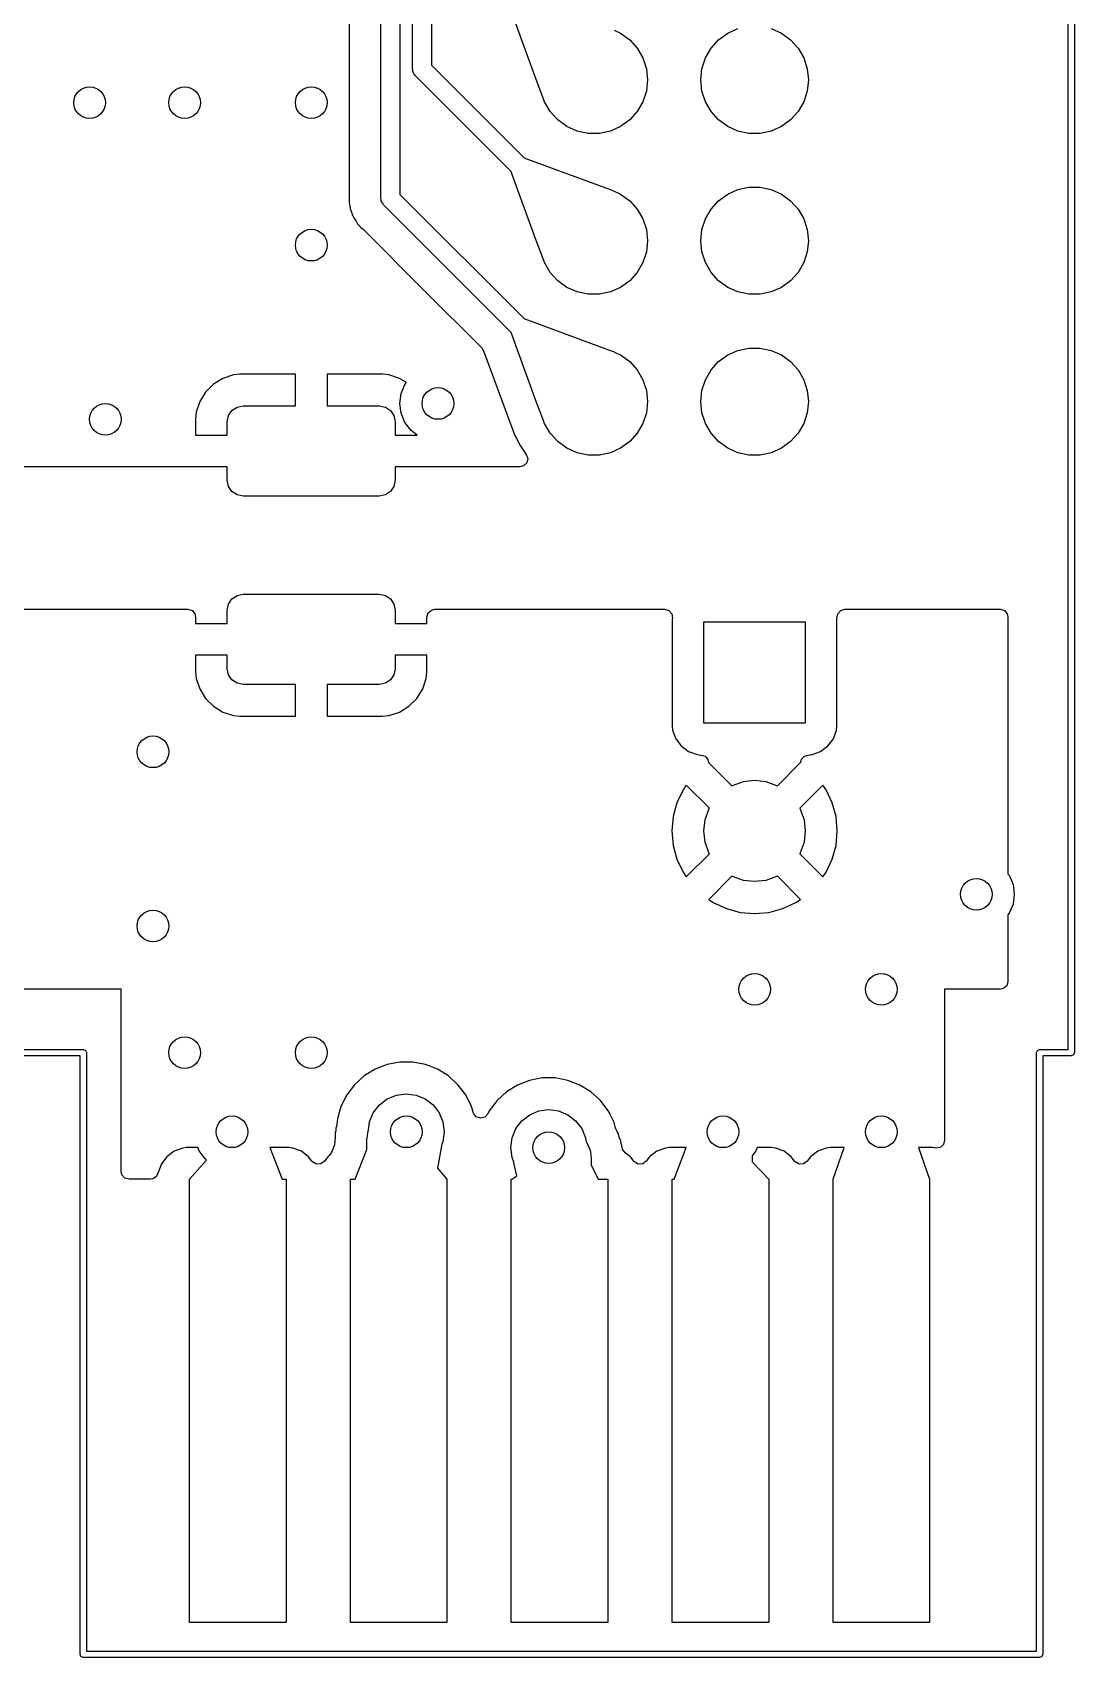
# Model space of a CAD drawing. Extents: x 90 to 175, y -109.5 to -35.9.
# Drawn here: x 158.6 to 175.05, y -109.55 to -83.89 of the extents above; entities that cross this region are included whole.
import ezdxf

# ---------------------------------------------------------------- set-up
doc = ezdxf.new("R2010")
doc.units = 0
doc.layers.add('BLACK', color=7, linetype='CONTINUOUS')

msp = doc.modelspace()

# ---------------------------------------------------------------- linework, layer by layer
at = {"layer": 'BLACK', "linetype": 'CONTINUOUS'}
for p, q in [((174.95, -99.95), (174.95, -36.05)), ((175.05, -36), (175.05, -100)), ((164.4, -59.757715), (164.4, -86.447868)), ((164.6, -84.47), (164.6, -59.612741)), ((164.9, -59.550609), (164.9, -84.407868)), ((164.1, -86.51), (164.1, -59.819847)), ((163.5995, -83.503797), (163.5995, -84.996202)), ((166.553649, -84.636214), (166.154435, -83.551004)), ((167.780473, -83.85734), (167.885, -83.903878)), ((169.575, -83.903878), (169.737336, -83.831602)), ((170.262664, -83.831602), (170.425, -83.903878)), ((167.885, -83.903878), (168.028761, -84.008327)), ((168.028761, -84.008327), (168.147664, -84.140383)), ((168.147664, -84.140383), (168.236514, -84.294274)), ((169.223486, -84.294274), (169.312336, -84.140383)), ((169.312336, -84.140383), (169.431239, -84.008327)), ((169.431239, -84.008327), (169.575, -83.903878)), ((170.425, -83.903878), (170.568761, -84.008327)), ((170.568761, -84.008327), (170.687664, -84.140383)), ((170.687664, -84.140383), (170.776514, -84.294274)), ((164.9, -84.407868), (166.366175, -85.874043)), ((168.236514, -84.294274), (168.291425, -84.463275)), ((169.168575, -84.463275), (169.223486, -84.294274)), ((170.776514, -84.294274), (170.831425, -84.463275)), ((164.605111, -84.489074), (164.6, -84.47)), ((164.605111, -84.508823), (164.605111, -84.489074)), ((164.614984, -84.525925), (164.605111, -84.508823)), ((164.620096, -84.545), (164.614984, -84.525925)), ((164.63406, -84.558964), (164.620096, -84.545)), ((164.643934, -84.576066), (164.63406, -84.558964)), ((166.154606, -86.086738), (164.643934, -84.576066)), ((166.670501, -84.953861), (166.553649, -84.636214)), ((168.291425, -84.463275), (168.31, -84.64)), ((168.31, -84.64), (168.291425, -84.816725)), ((169.15, -84.64), (169.168575, -84.463275)), ((169.168575, -84.816725), (169.15, -84.64)), ((170.831425, -84.463275), (170.85, -84.64)), ((170.85, -84.64), (170.831425, -84.816725)), ((168.291425, -84.816725), (168.236514, -84.985726)), ((169.223486, -84.985726), (169.168575, -84.816725)), ((170.831425, -84.816725), (170.776514, -84.985726)), ((163.5995, -84.996202), (163.6, -85)), ((163.6, -85), (163.5995, -85.003797)), ((163.5995, -85.003797), (163.5995, -86.424494)), ((166.670668, -84.954288), (166.670501, -84.953861)), ((166.674528, -84.958156), (166.670668, -84.954288)), ((166.683486, -84.985726), (166.674528, -84.958156)), ((166.772336, -85.139617), (166.683486, -84.985726)), ((166.891239, -85.271673), (166.772336, -85.139617)), ((168.147664, -85.139617), (168.028761, -85.271673)), ((168.236514, -84.985726), (168.147664, -85.139617)), ((169.312336, -85.139617), (169.223486, -84.985726)), ((169.431239, -85.271673), (169.312336, -85.139617)), ((170.687664, -85.139617), (170.568761, -85.271673)), ((170.776514, -84.985726), (170.687664, -85.139617)), ((167.035, -85.376122), (166.891239, -85.271673)), ((167.197336, -85.448398), (167.035, -85.376122)), ((167.885, -85.376122), (167.722664, -85.448398)), ((168.028761, -85.271673), (167.885, -85.376122)), ((169.575, -85.376122), (169.431239, -85.271673)), ((169.737336, -85.448398), (169.575, -85.376122)), ((170.425, -85.376122), (170.262664, -85.448398)), ((170.568761, -85.271673), (170.425, -85.376122)), ((167.371151, -85.485344), (167.197336, -85.448398)), ((167.548849, -85.485344), (167.371151, -85.485344)), ((167.722664, -85.448398), (167.548849, -85.485344)), ((169.911151, -85.485344), (169.737336, -85.448398)), ((170.088849, -85.485344), (169.911151, -85.485344)), ((170.262664, -85.448398), (170.088849, -85.485344)), ((166.366175, -85.874043), (166.366967, -85.873716)), ((166.366967, -85.873716), (166.371001, -85.874434)), ((166.371001, -85.874434), (167.691286, -86.360124)), ((166.154435, -86.091004), (166.154606, -86.086738)), ((166.553649, -87.176214), (166.154435, -86.091004)), ((163.597974, -86.440528), (163.59724, -86.448294)), ((163.59724, -86.448294), (163.59724, -86.448296)), ((163.59724, -86.448296), (163.598695, -86.494579)), ((163.5995, -86.424494), (163.597732, -86.440505)), ((163.597732, -86.440505), (163.597974, -86.440528)), ((164.4, -86.447868), (166.366175, -88.414043)), ((167.691286, -86.360124), (167.722244, -86.371512)), ((167.722244, -86.371512), (167.722664, -86.371602)), ((167.722664, -86.371602), (167.723505, -86.371976)), ((167.723505, -86.371976), (167.773861, -86.390501)), ((167.773861, -86.390501), (167.780443, -86.396574)), ((167.780443, -86.396574), (167.780473, -86.39734)), ((167.780473, -86.39734), (167.885, -86.443878)), ((167.885, -86.443878), (168.028761, -86.548327)), ((169.431239, -86.548327), (169.575, -86.443878)), ((169.575, -86.443878), (169.737336, -86.371602)), ((169.737336, -86.371602), (169.911151, -86.334656)), ((169.911151, -86.334656), (170.088849, -86.334656)), ((170.088849, -86.334656), (170.262664, -86.371602)), ((170.262664, -86.371602), (170.425, -86.443878)), ((170.425, -86.443878), (170.568761, -86.548327)), ((163.598695, -86.494579), (163.5995, -86.520203)), ((163.5995, -86.520203), (163.5995, -86.55092)), ((163.5995, -86.55092), (163.599501, -86.55094)), ((163.599501, -86.55094), (163.600418, -86.558206)), ((163.600418, -86.558206), (163.600876, -86.564024)), ((163.600876, -86.564024), (163.602402, -86.612567)), ((163.602402, -86.612567), (163.602403, -86.61257)), ((163.602403, -86.61257), (163.608323, -86.632948)), ((163.608323, -86.632948), (163.612268, -86.651996)), ((163.612268, -86.651996), (163.614928, -86.673054)), ((163.614928, -86.673054), (163.614931, -86.673064)), ((163.614931, -86.673064), (163.632813, -86.71823)), ((163.632813, -86.71823), (163.634705, -86.723758)), ((164.105111, -86.529074), (164.1, -86.51)), ((164.105111, -86.548823), (164.105111, -86.529074)), ((164.114984, -86.565925), (164.105111, -86.548823)), ((164.120096, -86.585), (164.114984, -86.565925)), ((164.13406, -86.598964), (164.120096, -86.585)), ((164.143934, -86.616066), (164.13406, -86.598964)), ((166.154606, -88.626738), (164.143934, -86.616066)), ((168.028761, -86.548327), (168.147664, -86.680383)), ((168.147664, -86.680383), (168.236514, -86.834274)), ((169.223486, -86.834274), (169.312336, -86.680383)), ((169.312336, -86.680383), (169.431239, -86.548327)), ((170.568761, -86.548327), (170.687664, -86.680383)), ((170.687664, -86.680383), (170.776514, -86.834274)), ((163.634705, -86.723758), (163.648254, -86.770395)), ((163.648254, -86.770395), (163.648255, -86.770397)), ((163.648255, -86.770397), (163.65906, -86.788666)), ((163.65906, -86.788666), (163.667617, -86.806134)), ((163.667617, -86.806134), (163.670346, -86.813024)), ((163.670346, -86.813024), (163.675432, -86.825872)), ((163.675432, -86.825872), (163.703983, -86.86517)), ((163.703983, -86.86517), (163.707191, -86.870053)), ((163.707191, -86.870053), (163.727397, -86.90422)), ((163.727397, -86.90422), (163.731919, -86.911865)), ((163.731919, -86.911865), (163.731923, -86.911869)), ((163.731923, -86.911869), (163.746925, -86.926871)), ((163.746925, -86.926871), (163.759563, -86.941669)), ((163.759563, -86.941669), (163.772033, -86.958833)), ((163.772033, -86.958833), (163.772036, -86.958836)), ((163.772036, -86.958836), (163.772037, -86.958837)), ((163.772037, -86.958837), (163.809476, -86.989809)), ((168.236514, -86.834274), (168.291425, -87.003275)), ((169.168575, -87.003275), (169.223486, -86.834274)), ((170.776514, -86.834274), (170.831425, -87.003275)), ((163.809476, -86.989809), (163.813776, -86.993722)), ((163.813776, -86.993722), (164.768692, -87.948638)), ((166.670501, -87.493861), (166.553649, -87.176214)), ((168.291425, -87.003275), (168.31, -87.18)), ((168.31, -87.18), (168.291425, -87.356725)), ((169.15, -87.18), (169.168575, -87.003275)), ((169.168575, -87.356725), (169.15, -87.18)), ((170.831425, -87.003275), (170.85, -87.18)), ((170.85, -87.18), (170.831425, -87.356725)), ((168.291425, -87.356725), (168.236514, -87.525726)), ((169.223486, -87.525726), (169.168575, -87.356725)), ((170.831425, -87.356725), (170.776514, -87.525726)), ((166.670668, -87.494288), (166.670501, -87.493861)), ((166.674528, -87.498156), (166.670668, -87.494288)), ((166.683486, -87.525726), (166.674528, -87.498156)), ((166.772336, -87.679617), (166.683486, -87.525726)), ((166.891239, -87.811673), (166.772336, -87.679617)), ((168.147664, -87.679617), (168.028761, -87.811673)), ((168.236514, -87.525726), (168.147664, -87.679617)), ((169.312336, -87.679617), (169.223486, -87.525726)), ((169.431239, -87.811673), (169.312336, -87.679617)), ((170.687664, -87.679617), (170.568761, -87.811673)), ((170.776514, -87.525726), (170.687664, -87.679617)), ((164.768692, -87.948638), (165.692415, -88.872361)), ((167.035, -87.916122), (166.891239, -87.811673)), ((167.197336, -87.988398), (167.035, -87.916122)), ((167.371151, -88.025344), (167.197336, -87.988398)), ((167.722664, -87.988398), (167.548849, -88.025344)), ((167.885, -87.916122), (167.722664, -87.988398)), ((168.028761, -87.811673), (167.885, -87.916122)), ((169.575, -87.916122), (169.431239, -87.811673)), ((169.737336, -87.988398), (169.575, -87.916122)), ((169.911151, -88.025344), (169.737336, -87.988398)), ((170.262664, -87.988398), (170.088849, -88.025344)), ((170.425, -87.916122), (170.262664, -87.988398)), ((170.568761, -87.811673), (170.425, -87.916122)), ((167.548849, -88.025344), (167.371151, -88.025344)), ((170.088849, -88.025344), (169.911151, -88.025344)), ((166.366175, -88.414043), (166.366967, -88.413716)), ((166.366967, -88.413716), (166.371001, -88.414434)), ((166.371001, -88.414434), (167.691286, -88.900124)), ((166.154435, -88.631004), (166.154606, -88.626738)), ((166.553649, -89.716214), (166.154435, -88.631004)), ((165.692415, -88.872361), (165.721109, -88.917231)), ((165.721109, -88.917231), (166.182728, -90.17208)), ((167.691286, -88.900124), (167.722244, -88.911512)), ((167.722244, -88.911512), (167.722664, -88.911602)), ((167.722664, -88.911602), (167.723505, -88.911976)), ((167.723505, -88.911976), (167.773861, -88.930501)), ((167.773861, -88.930501), (167.780443, -88.936574)), ((167.780443, -88.936574), (167.780473, -88.93734)), ((167.780473, -88.93734), (167.885, -88.983878)), ((167.885, -88.983878), (168.028761, -89.088327)), ((169.431239, -89.088327), (169.575, -88.983878)), ((169.575, -88.983878), (169.737336, -88.911602)), ((169.737336, -88.911602), (169.911151, -88.874656)), ((169.911151, -88.874656), (170.088849, -88.874656)), ((170.088849, -88.874656), (170.262664, -88.911602)), ((170.262664, -88.911602), (170.425, -88.983878)), ((170.425, -88.983878), (170.568761, -89.088327)), ((161.875014, -89.2875), (161.77231, -89.297993)), ((162.75, -89.2875), (161.875014, -89.2875)), ((162.75, -89.7875), (162.75, -89.2875)), ((164.124985, -89.2875), (163.25, -89.2875)), ((163.25, -89.2875), (163.25, -89.7875)), ((164.227689, -89.297993), (164.124985, -89.2875)), ((168.028761, -89.088327), (168.147664, -89.220383)), ((168.147664, -89.220383), (168.236514, -89.374274)), ((169.223486, -89.374274), (169.312336, -89.220383)), ((169.312336, -89.220383), (169.431239, -89.088327)), ((170.568761, -89.088327), (170.687664, -89.220383)), ((170.687664, -89.220383), (170.776514, -89.374274)), ((161.456655, -89.445184), (161.332684, -89.569155)), ((161.605876, -89.353143), (161.456655, -89.445184)), ((161.605881, -89.353141), (161.605876, -89.353143)), ((161.772303, -89.297994), (161.605881, -89.353141)), ((161.77231, -89.297993), (161.772303, -89.297994)), ((164.227696, -89.297994), (164.227689, -89.297993)), ((164.394118, -89.353141), (164.227696, -89.297994)), ((164.394123, -89.353143), (164.394118, -89.353141)), ((164.503118, -89.420372), (164.394123, -89.353143)), ((164.420445, -89.594709), (164.480385, -89.45)), ((164.480385, -89.45), (164.503118, -89.420372)), ((168.236514, -89.374274), (168.291425, -89.543275)), ((168.291425, -89.543275), (168.31, -89.72)), ((169.15, -89.72), (169.168575, -89.543275)), ((169.168575, -89.543275), (169.223486, -89.374274)), ((170.776514, -89.374274), (170.831425, -89.543275)), ((170.831425, -89.543275), (170.85, -89.72)), ((161.240641, -89.718381), (161.185494, -89.884803)), ((161.240643, -89.718376), (161.240641, -89.718381)), ((161.332684, -89.569155), (161.240643, -89.718376)), ((161.82933, -89.80653), (161.925002, -89.787501)), ((161.925002, -89.787501), (162.75, -89.7875)), ((163.25, -89.7875), (164.074999, -89.7875)), ((164.074999, -89.7875), (164.17067, -89.80653)), ((164.4, -89.75), (164.420445, -89.594709)), ((164.420445, -89.905291), (164.4, -89.75)), ((166.670501, -90.033861), (166.553649, -89.716214)), ((168.31, -89.72), (168.291425, -89.896725)), ((169.168575, -89.896725), (169.15, -89.72)), ((170.85, -89.72), (170.831425, -89.896725)), ((161.185493, -89.88481), (161.175, -89.987514)), ((161.175, -89.987514), (161.175, -90.25)), ((161.185494, -89.884803), (161.185493, -89.88481)), ((161.675, -90.037501), (161.69403, -89.94183)), ((161.675, -90.25), (161.675, -90.037501)), ((161.69403, -89.94183), (161.748224, -89.860724)), ((161.748224, -89.860724), (161.82933, -89.80653)), ((164.17067, -89.80653), (164.251776, -89.860724)), ((164.251776, -89.860724), (164.30597, -89.94183)), ((164.30597, -89.94183), (164.324999, -90.037502)), ((164.324999, -90.037502), (164.324999, -90.25)), ((164.480385, -90.05), (164.420445, -89.905291)), ((164.575736, -90.174264), (164.480385, -90.05)), ((166.670668, -90.034288), (166.670501, -90.033861)), ((166.674528, -90.038156), (166.670668, -90.034288)), ((166.683486, -90.065726), (166.674528, -90.038156)), ((168.291425, -89.896725), (168.236514, -90.065726)), ((169.223486, -90.065726), (169.168575, -89.896725)), ((170.831425, -89.896725), (170.776514, -90.065726)), ((161.175, -90.25), (161.675, -90.25)), ((164.324999, -90.25), (164.674437, -90.25)), ((164.674437, -90.25), (164.575736, -90.174264)), ((166.182728, -90.17208), (166.184427, -90.177434)), ((166.184427, -90.177434), (166.186097, -90.183663)), ((166.186097, -90.183663), (166.189224, -90.190369)), ((166.189224, -90.190369), (166.19122, -90.195164)), ((166.19122, -90.195164), (166.197856, -90.213201)), ((166.197856, -90.213201), (166.199892, -90.218409)), ((166.199892, -90.218409), (166.199896, -90.218418)), ((166.199896, -90.218418), (166.226734, -90.276058)), ((166.226734, -90.276058), (166.230006, -90.281533)), ((166.230006, -90.281533), (166.229843, -90.28163)), ((166.229843, -90.28163), (166.238641, -90.296345)), ((166.238641, -90.296345), (166.285966, -90.397832)), ((166.772336, -90.219617), (166.683486, -90.065726)), ((166.891239, -90.351673), (166.772336, -90.219617)), ((168.147664, -90.219617), (168.028761, -90.351673)), ((168.236514, -90.065726), (168.147664, -90.219617)), ((169.312336, -90.219617), (169.223486, -90.065726)), ((169.431239, -90.351673), (169.312336, -90.219617)), ((170.687664, -90.219617), (170.568761, -90.351673)), ((170.776514, -90.065726), (170.687664, -90.219617)), ((166.285966, -90.397832), (166.39593, -90.554877)), ((166.39593, -90.554877), (166.418257, -90.621083)), ((167.035, -90.456122), (166.891239, -90.351673)), ((167.197336, -90.528398), (167.035, -90.456122)), ((167.371151, -90.565344), (167.197336, -90.528398)), ((167.548849, -90.565344), (167.371151, -90.565344)), ((167.722664, -90.528398), (167.548849, -90.565344)), ((167.885, -90.456122), (167.722664, -90.528398)), ((168.028761, -90.351673), (167.885, -90.456122)), ((169.575, -90.456122), (169.431239, -90.351673)), ((169.737336, -90.528398), (169.575, -90.456122)), ((169.911151, -90.565344), (169.737336, -90.528398)), ((170.088849, -90.565344), (169.911151, -90.565344)), ((170.262664, -90.528398), (170.088849, -90.565344)), ((170.425, -90.456122), (170.262664, -90.528398)), ((170.568761, -90.351673), (170.425, -90.456122)), ((161.675001, -90.75), (157.957106, -90.75)), ((161.675001, -90.962498), (161.675001, -90.75)), ((166.294355, -90.75), (164.325, -90.75)), ((164.325, -90.75), (164.325, -90.962499)), ((166.350299, -90.736663), (166.294355, -90.75)), ((166.401247, -90.68885), (166.350299, -90.736663)), ((166.418257, -90.621083), (166.401247, -90.68885)), ((161.69403, -91.05817), (161.675001, -90.962498)), ((161.748224, -91.139276), (161.69403, -91.05817)), ((164.30597, -91.05817), (164.251776, -91.139276)), ((164.325, -90.962499), (164.30597, -91.05817)), ((161.82933, -91.19347), (161.748224, -91.139276)), ((161.925001, -91.2125), (161.82933, -91.19347)), ((164.074998, -91.212499), (161.925001, -91.2125)), ((164.17067, -91.19347), (164.074998, -91.212499)), ((164.251776, -91.139276), (164.17067, -91.19347)), ((161.69403, -92.91683), (161.748224, -92.835724)), ((161.748224, -92.835724), (161.82933, -92.78153)), ((161.82933, -92.78153), (161.925002, -92.762501)), ((161.925002, -92.762501), (164.074999, -92.7625)), ((164.074999, -92.7625), (164.17067, -92.78153)), ((164.17067, -92.78153), (164.251776, -92.835724)), ((164.251776, -92.835724), (164.30597, -92.91683)), ((157.251581, -93), (161.051, -93)), ((161.051, -93), (161.118039, -93.019685)), ((161.118039, -93.019685), (161.163794, -93.072489)), ((161.163794, -93.072489), (161.175, -93.124)), ((161.175, -93.124), (161.175, -93.225)), ((161.675, -93.012501), (161.69403, -92.91683)), ((161.675, -93.225), (161.675, -93.012501)), ((164.30597, -92.91683), (164.324999, -93.012502)), ((164.324999, -93.012502), (164.324999, -93.225)), ((164.825, -93.124), (164.844685, -93.056961)), ((164.825, -93.225), (164.825, -93.124)), ((164.844685, -93.056961), (164.897489, -93.011206)), ((164.897489, -93.011206), (164.949, -93)), ((164.949, -93), (168.57781, -93)), ((168.57781, -93), (168.644849, -93.019685)), ((168.644849, -93.019685), (168.690604, -93.072489)), ((168.690604, -93.072489), (168.701099, -93.137256)), ((168.701099, -93.137256), (168.6995, -93.152119)), ((171.2989, -93.137253), (171.311306, -93.068495)), ((171.300499, -93.152128), (171.2989, -93.137253)), ((171.311306, -93.068495), (171.358917, -93.017358)), ((171.358917, -93.017358), (171.42219, -93)), ((171.42219, -93), (173.876, -93)), ((173.876, -93), (173.943039, -93.019685)), ((173.943039, -93.019685), (173.988794, -93.072489)), ((173.988794, -93.072489), (174, -93.124)), ((174, -93.124), (174, -97.174437)), ((161.175, -93.225), (161.675, -93.225)), ((164.324999, -93.225), (164.825, -93.225)), ((168.6995, -93.152119), (168.6995, -94.84787)), ((169.2, -94.8), (169.2, -93.2)), ((169.2, -93.2), (170.8, -93.2)), ((170.8, -93.2), (170.8, -94.8)), ((171.3005, -94.847873), (171.300499, -93.152128)), ((161.675001, -93.725), (161.175, -93.725)), ((161.175, -93.725), (161.175, -93.987485)), ((161.675001, -93.937498), (161.675001, -93.725)), ((164.825, -93.725), (164.325, -93.725)), ((164.325, -93.725), (164.325, -93.937499)), ((164.825, -93.987472), (164.825, -93.725)), ((161.175, -93.987485), (161.185493, -94.090189)), ((161.185493, -94.090189), (161.185494, -94.090196)), ((161.185494, -94.090196), (161.240641, -94.256618)), ((161.69403, -94.03317), (161.675001, -93.937498)), ((161.748224, -94.114276), (161.69403, -94.03317)), ((161.82933, -94.16847), (161.748224, -94.114276)), ((164.251776, -94.114276), (164.17067, -94.16847)), ((164.30597, -94.03317), (164.251776, -94.114276)), ((164.325, -93.937499), (164.30597, -94.03317)), ((164.759358, -94.256618), (164.814505, -94.090196)), ((164.814505, -94.090196), (164.814506, -94.090189)), ((164.814506, -94.090189), (164.824999, -93.987485)), ((164.824999, -93.987485), (164.825, -93.987472)), ((161.240641, -94.256618), (161.240643, -94.256623)), ((161.240643, -94.256623), (161.332684, -94.405844)), ((161.332684, -94.405844), (161.456655, -94.529815)), ((161.925001, -94.1875), (161.82933, -94.16847)), ((162.75, -94.187499), (161.925001, -94.1875)), ((162.75, -94.6875), (162.75, -94.187499)), ((164.074998, -94.187499), (163.25, -94.187499)), ((163.25, -94.187499), (163.25, -94.6875)), ((164.17067, -94.16847), (164.074998, -94.187499)), ((164.543344, -94.529815), (164.667315, -94.405844)), ((164.667315, -94.405844), (164.759356, -94.256623)), ((164.759356, -94.256623), (164.759358, -94.256618)), ((161.456655, -94.529815), (161.605876, -94.621856)), ((161.605876, -94.621856), (161.605881, -94.621858)), ((161.605881, -94.621858), (161.772303, -94.677005)), ((161.772303, -94.677005), (161.77231, -94.677006)), ((161.77231, -94.677006), (161.875014, -94.687499)), ((164.124985, -94.687499), (164.227689, -94.677006)), ((164.227689, -94.677006), (164.227696, -94.677005)), ((164.227696, -94.677005), (164.394118, -94.621858)), ((164.394118, -94.621858), (164.394123, -94.621856)), ((164.394123, -94.621856), (164.543344, -94.529815)), ((161.875014, -94.687499), (161.875027, -94.6875)), ((161.875027, -94.6875), (162.75, -94.6875)), ((163.25, -94.6875), (164.124973, -94.6875)), ((164.124973, -94.6875), (164.124985, -94.687499)), ((168.6995, -94.84787), (168.699501, -94.847876)), ((168.699501, -94.847876), (168.705908, -94.907483)), ((168.705908, -94.907483), (168.756202, -95.042328)), ((170.8, -94.8), (169.2, -94.8)), ((171.243796, -95.042331), (171.294091, -94.907483)), ((171.294091, -94.907483), (171.3005, -94.847873)), ((168.756202, -95.042328), (168.756206, -95.042335)), ((168.756206, -95.042335), (168.842452, -95.157544)), ((168.842452, -95.157544), (168.842455, -95.157547)), ((168.842455, -95.157547), (168.957664, -95.243793)), ((171.042331, -95.243796), (171.157546, -95.157546)), ((171.157546, -95.157546), (171.243796, -95.042331)), ((168.957664, -95.243793), (168.957671, -95.243797)), ((168.957671, -95.243797), (169.002618, -95.260561)), ((169.002618, -95.260561), (169.092517, -95.294091)), ((169.092517, -95.294091), (169.152127, -95.3005)), ((169.152127, -95.3005), (169.152153, -95.300499)), ((169.152153, -95.300499), (169.155453, -95.300678)), ((169.155453, -95.300678), (169.155372, -95.302183)), ((169.155372, -95.302183), (169.216672, -95.320112)), ((169.216672, -95.320112), (169.262483, -95.372867)), ((169.262483, -95.372867), (169.270016, -95.416463)), ((169.270016, -95.416463), (169.64054, -95.786986)), ((170.359459, -95.786986), (170.730646, -95.415799)), ((170.730646, -95.415799), (170.740492, -95.366807)), ((170.740492, -95.366807), (170.789107, -95.316624)), ((170.789107, -95.316624), (170.844633, -95.301981)), ((170.844564, -95.300676), (170.847857, -95.300499)), ((170.844573, -95.300853), (170.844564, -95.300676)), ((170.844571, -95.300854), (170.844573, -95.300853)), ((170.844576, -95.3009), (170.844571, -95.300854)), ((170.844633, -95.301981), (170.844576, -95.3009)), ((170.847857, -95.300499), (170.847872, -95.300499)), ((170.847872, -95.300499), (170.907483, -95.294091)), ((170.907483, -95.294091), (171.042331, -95.243796)), ((169.821983, -95.720058), (170, -95.7)), ((170, -95.7), (170.178017, -95.720058)), ((168.869868, -95.847513), (168.773734, -96.053673)), ((168.920972, -95.774527), (168.869868, -95.847513)), ((168.920973, -95.774526), (168.920972, -95.774527)), ((169.286986, -96.140539), (168.920973, -95.774526)), ((169.64054, -95.786986), (169.652893, -95.779225)), ((169.652893, -95.779225), (169.821983, -95.720058)), ((170.178017, -95.720058), (170.347107, -95.779225)), ((170.347107, -95.779225), (170.359459, -95.786986)), ((171.079025, -95.774526), (170.713012, -96.140538)), ((171.079026, -95.774526), (171.079025, -95.774526)), ((171.130131, -95.847512), (171.079026, -95.774526)), ((171.130133, -95.847516), (171.130131, -95.847512)), ((171.226265, -96.053673), (171.130133, -95.847516)), ((168.77373, -96.053682), (168.71486, -96.273389)), ((168.773734, -96.053673), (168.77373, -96.053682)), ((169.220058, -96.321983), (169.279225, -96.152893)), ((169.279225, -96.152893), (169.286986, -96.140539)), ((170.713012, -96.140538), (170.720775, -96.152893)), ((170.720775, -96.152893), (170.779942, -96.321983)), ((171.226269, -96.053682), (171.226265, -96.053673)), ((171.285139, -96.273389), (171.226269, -96.053682)), ((168.714858, -96.2734), (168.695034, -96.499997)), ((168.71486, -96.273389), (168.714858, -96.2734)), ((169.2, -96.5), (169.220058, -96.321983)), ((170.779942, -96.321983), (170.8, -96.5)), ((171.285141, -96.2734), (171.285139, -96.273389)), ((171.304966, -96.499997), (171.285141, -96.2734)), ((168.695034, -96.499997), (168.695034, -96.500002)), ((168.695034, -96.500002), (168.714858, -96.726599)), ((168.714858, -96.726599), (168.71486, -96.72661)), ((168.71486, -96.72661), (168.77373, -96.946317)), ((169.220058, -96.678017), (169.2, -96.5)), ((169.279225, -96.847107), (169.220058, -96.678017)), ((170.779942, -96.678017), (170.720775, -96.847107)), ((170.8, -96.5), (170.779942, -96.678017)), ((171.226269, -96.946317), (171.285139, -96.72661)), ((171.285139, -96.72661), (171.285141, -96.726599)), ((171.285141, -96.726599), (171.304966, -96.500002)), ((171.304966, -96.500002), (171.304966, -96.499997)), ((168.77373, -96.946317), (168.773734, -96.946326)), ((168.773734, -96.946326), (168.869865, -97.152481)), ((168.920974, -97.225472), (169.286986, -96.859459)), ((169.286986, -96.859459), (169.279225, -96.847107)), ((170.720775, -96.847107), (170.713013, -96.85946)), ((170.713013, -96.85946), (171.079025, -97.225472)), ((171.130136, -97.152478), (171.226264, -96.946331)), ((171.226264, -96.946331), (171.226269, -96.946317)), ((168.869865, -97.152481), (168.869866, -97.152483)), ((168.869866, -97.152483), (168.920973, -97.225471)), ((168.920973, -97.225471), (168.920974, -97.225472)), ((169.640539, -97.213012), (169.274526, -97.579025)), ((169.652893, -97.220775), (169.640539, -97.213012)), ((169.821983, -97.279942), (169.652893, -97.220775)), ((170.347107, -97.220775), (170.178017, -97.279942)), ((170.35946, -97.213012), (170.347107, -97.220775)), ((170.725472, -97.579025), (170.35946, -97.213012)), ((171.079025, -97.225472), (171.130136, -97.152478)), ((174, -97.174437), (174.019615, -97.2)), ((174.019615, -97.2), (174.079555, -97.344709)), ((170, -97.3), (169.821983, -97.279942)), ((170.178017, -97.279942), (170, -97.3)), ((174.079555, -97.344709), (174.1, -97.5)), ((169.274526, -97.579025), (169.274526, -97.579026)), ((169.274526, -97.579026), (169.347512, -97.630131)), ((169.347512, -97.630131), (169.347516, -97.630133)), ((169.347516, -97.630133), (169.553673, -97.726265)), ((169.553673, -97.726265), (169.553682, -97.726269)), ((169.553682, -97.726269), (169.773389, -97.785139)), ((170.22661, -97.785139), (170.446317, -97.726269)), ((170.446317, -97.726269), (170.446331, -97.726264)), ((170.446331, -97.726264), (170.652478, -97.630136)), ((170.652478, -97.630136), (170.725472, -97.579025)), ((174.079555, -97.655291), (174.019615, -97.8)), ((174.1, -97.5), (174.079555, -97.655291)), ((169.773389, -97.785139), (169.7734, -97.785141)), ((169.7734, -97.785141), (169.999998, -97.804966)), ((169.999998, -97.804966), (170.000002, -97.804966)), ((170.000002, -97.804966), (170.226599, -97.785141)), ((170.226599, -97.785141), (170.22661, -97.785139)), ((174.019615, -97.8), (174, -97.825562)), ((174, -97.825562), (174, -98.876)), ((160, -99), (155.825563, -99)), ((160, -101.876), (160, -99)), ((173.876, -99), (173, -99)), ((173, -99), (173, -101.382399)), ((173.927511, -98.988794), (173.876, -99)), ((173.980315, -98.943039), (173.927511, -98.988794)), ((174, -98.876), (173.980315, -98.943039)), ((139.6, -99.95), (159.4, -99.95)), ((159.35, -100.05), (139.65, -100.05)), ((159.35, -109.5), (159.35, -100.05)), ((159.4, -99.95), (159.435355, -99.964645)), ((159.435355, -99.964645), (159.45, -100)), ((159.45, -100), (159.45, -109.45)), ((174.45, -100), (174.464645, -99.964645)), ((174.45, -109.45), (174.45, -100)), ((174.464645, -99.964645), (174.5, -99.95)), ((174.5, -99.95), (174.95, -99.95)), ((175, -100.05), (174.55, -100.05)), ((174.55, -100.05), (174.55, -109.5)), ((175.035355, -100.035355), (175, -100.05)), ((175.05, -100), (175.035355, -100.035355)), ((164.007357, -100.260655), (163.83396, -100.368017)), ((164.007364, -100.260651), (164.007357, -100.260655)), ((164.197541, -100.186977), (164.007364, -100.260651)), ((164.197544, -100.186976), (164.197541, -100.186976)), ((164.197541, -100.186976), (164.197541, -100.186977)), ((164.398024, -100.1495), (164.197544, -100.186976)), ((164.601976, -100.1495), (164.398024, -100.1495)), ((164.802456, -100.186976), (164.601976, -100.1495)), ((164.862025, -100.210053), (164.802456, -100.186976)), ((164.992635, -100.260651), (164.862025, -100.210053)), ((164.992642, -100.260655), (164.992635, -100.260651)), ((165.166039, -100.368017), (164.992642, -100.260655)), ((163.683237, -100.505418), (163.560327, -100.668178)), ((163.833958, -100.368019), (163.683237, -100.505418)), ((163.83396, -100.368017), (163.833958, -100.368019)), ((165.166041, -100.368019), (165.166039, -100.368017)), ((165.316762, -100.505418), (165.166041, -100.368019)), ((165.320717, -100.510655), (165.316762, -100.505418)), ((165.439673, -100.668179), (165.320717, -100.510655)), ((166.257357, -100.510655), (166.08396, -100.618017)), ((166.257364, -100.510651), (166.257357, -100.510655)), ((166.447541, -100.436977), (166.257364, -100.510651)), ((166.447544, -100.436976), (166.447541, -100.436976)), ((166.447541, -100.436976), (166.447541, -100.436977)), ((166.648024, -100.3995), (166.447544, -100.436976)), ((166.851976, -100.3995), (166.648024, -100.3995)), ((167.052456, -100.436976), (166.851976, -100.3995)), ((167.147546, -100.473814), (167.052456, -100.436976)), ((167.242635, -100.510651), (167.147546, -100.473814)), ((167.242642, -100.510655), (167.242635, -100.510651)), ((167.416039, -100.618017), (167.242642, -100.510655)), ((163.560327, -100.668178), (163.469422, -100.850739)), ((163.980385, -100.95), (164.075736, -100.825736)), ((164.075736, -100.825736), (164.2, -100.730385)), ((164.2, -100.730385), (164.344709, -100.670445)), ((164.344709, -100.670445), (164.5, -100.65)), ((164.5, -100.65), (164.655291, -100.670445)), ((164.655291, -100.670445), (164.8, -100.730385)), ((164.8, -100.730385), (164.924264, -100.825736)), ((164.924264, -100.825736), (165.019615, -100.95)), ((165.530582, -100.85075), (165.439673, -100.668179)), ((165.933237, -100.755418), (165.810328, -100.918176)), ((166.083958, -100.618019), (165.933237, -100.755418)), ((166.08396, -100.618017), (166.083958, -100.618019)), ((167.416041, -100.618019), (167.416039, -100.618017)), ((167.566762, -100.755418), (167.416041, -100.618019)), ((167.689674, -100.91818), (167.566762, -100.755418)), ((163.413603, -101.046917), (163.405959, -101.1294)), ((163.469417, -100.850752), (163.413603, -101.046917)), ((163.469422, -100.850739), (163.469417, -100.850752)), ((163.920445, -101.094709), (163.980385, -100.95)), ((165.019615, -100.95), (165.079555, -101.094709)), ((165.549767, -100.91818), (165.530582, -100.85075)), ((165.556919, -100.943315), (165.549767, -100.91818)), ((165.561723, -100.957073), (165.556919, -100.943315)), ((165.605678, -101.011385), (165.561723, -100.957073)), ((165.672018, -101.033311), (165.605678, -101.011385)), ((165.739681, -101.01589), (165.672018, -101.033311)), ((165.787185, -100.964654), (165.739681, -101.01589)), ((165.810328, -100.918176), (165.787185, -100.964654)), ((166.230385, -101.2), (166.325736, -101.075736)), ((166.325736, -101.075736), (166.45, -100.980385)), ((166.45, -100.980385), (166.594709, -100.920445)), ((166.594709, -100.920445), (166.75, -100.9)), ((166.75, -100.9), (166.905291, -100.920445)), ((166.905291, -100.920445), (167.05, -100.980385)), ((167.05, -100.980385), (167.174264, -101.075736)), ((167.174264, -101.075736), (167.269615, -101.2)), ((167.70904, -100.957073), (167.689674, -100.91818)), ((167.780582, -101.10075), (167.70904, -100.957073)), ((163.379321, -101.334306), (163.374663, -101.395479)), ((163.3795, -101.329597), (163.379321, -101.334306)), ((163.383252, -101.25), (163.3795, -101.268258)), ((163.3795, -101.268258), (163.3795, -101.329597)), ((163.386414, -101.234608), (163.383252, -101.25)), ((163.387503, -101.226841), (163.386414, -101.234608)), ((163.390113, -101.192575), (163.387503, -101.226841)), ((163.401704, -101.152066), (163.390113, -101.192575)), ((163.405959, -101.1294), (163.401704, -101.152066)), ((163.88, -101.37), (163.887611, -101.317061)), ((163.887611, -101.317061), (163.891427, -101.263717)), ((163.891427, -101.263717), (163.897699, -101.246899)), ((163.897699, -101.246899), (163.900254, -101.229134)), ((163.900254, -101.229134), (163.903757, -101.221463)), ((163.903757, -101.221463), (163.920445, -101.094709)), ((165.079555, -101.094709), (165.1, -101.25)), ((165.1, -101.25), (165.079555, -101.405291)), ((166.15, -101.5), (166.170445, -101.344709)), ((166.170445, -101.344709), (166.230385, -101.2)), ((167.269615, -101.2), (167.329555, -101.344709)), ((167.329555, -101.344709), (167.336105, -101.394461)), ((167.805958, -101.189938), (167.780582, -101.10075)), ((167.80801, -101.195956), (167.805958, -101.189938)), ((167.811374, -101.204379), (167.80801, -101.195956)), ((167.811377, -101.204383), (167.811374, -101.204379)), ((167.823455, -101.23462), (167.811377, -101.204383)), ((167.824118, -101.236281), (167.823455, -101.23462)), ((167.827489, -101.243379), (167.824118, -101.236281)), ((167.844157, -101.273407), (167.827489, -101.243379)), ((167.844158, -101.27341), (167.844157, -101.273407)), ((167.844159, -101.273412), (167.844158, -101.27341)), ((167.855222, -101.308674), (167.844159, -101.273412)), ((167.862521, -101.331937), (167.855222, -101.308674)), ((167.864102, -101.336378), (167.862521, -101.331937)), ((167.886858, -101.393347), (167.864102, -101.336378)), ((160.835906, -101.556649), (160.720812, -101.642809)), ((160.835913, -101.556645), (160.835906, -101.556649)), ((160.97062, -101.506403), (160.835913, -101.556645)), ((160.970627, -101.506401), (160.97062, -101.506403)), ((161.030155, -101.5), (160.970627, -101.506401)), ((161.209674, -101.5), (161.030155, -101.5)), ((161.230385, -101.55), (161.209674, -101.5)), ((161.325736, -101.674264), (161.230385, -101.55)), ((162.649844, -101.5), (162.348625, -101.5)), ((162.348625, -101.5), (162.542585, -102)), ((162.709372, -101.506401), (162.649844, -101.5)), ((162.709379, -101.506403), (162.709372, -101.506401)), ((162.844086, -101.556645), (162.709379, -101.506403)), ((162.844093, -101.556649), (162.844086, -101.556645)), ((162.959186, -101.642808), (162.844093, -101.556649)), ((163.319062, -101.575531), (163.278024, -101.629299)), ((163.366751, -101.454619), (163.319062, -101.575531)), ((163.373365, -101.401801), (163.366751, -101.454619)), ((163.374822, -101.401765), (163.373365, -101.401801)), ((163.374663, -101.395479), (163.374822, -101.401765)), ((163.696298, -101.996821), (163.88, -101.53106)), ((163.88, -101.53106), (163.88, -101.37)), ((165.063867, -101.443165), (164.992521, -101.824584)), ((165.079555, -101.405291), (165.063867, -101.443165)), ((166.170445, -101.655291), (166.15, -101.5)), ((167.336105, -101.394461), (167.340627, -101.39968)), ((167.340627, -101.39968), (167.348083, -101.416006)), ((167.348083, -101.416006), (167.358839, -101.430375)), ((167.358839, -101.430375), (167.377529, -101.480485)), ((167.377529, -101.480485), (167.399746, -101.529134)), ((167.399746, -101.529134), (167.4023, -101.546899)), ((167.4023, -101.546899), (167.408573, -101.563717)), ((167.408573, -101.563717), (167.412388, -101.617061)), ((167.88724, -101.395479), (167.886858, -101.393347)), ((167.892917, -101.427154), (167.88724, -101.395479)), ((167.89479, -101.434787), (167.892917, -101.427154)), ((167.905073, -101.467557), (167.89479, -101.434787)), ((167.905074, -101.467563), (167.905073, -101.467557)), ((167.90774, -101.493781), (167.905074, -101.467563)), ((167.914922, -101.52457), (167.90774, -101.493781)), ((167.956792, -101.580504), (167.914922, -101.52457)), ((168.039536, -101.642447), (167.956792, -101.580504)), ((168.455906, -101.556649), (168.340812, -101.642809)), ((168.455913, -101.556645), (168.455906, -101.556649)), ((168.59062, -101.506403), (168.455913, -101.556645)), ((168.590627, -101.506401), (168.59062, -101.506403)), ((168.650155, -101.5), (168.590627, -101.506401)), ((168.916763, -101.5), (168.650155, -101.5)), ((168.728152, -102), (168.916763, -101.5)), ((170.019615, -101.55), (169.96, -101.627691)), ((170.040326, -101.5), (170.019615, -101.55)), ((170.269844, -101.5), (170.040326, -101.5)), ((170.329372, -101.506401), (170.269844, -101.5)), ((170.329379, -101.506403), (170.329372, -101.506401)), ((170.464086, -101.556645), (170.329379, -101.506403)), ((170.464093, -101.556649), (170.464086, -101.556645)), ((170.579187, -101.642809), (170.464093, -101.556649)), ((170.995906, -101.556649), (170.880812, -101.642809)), ((170.995913, -101.556645), (170.995906, -101.556649)), ((171.13062, -101.506403), (170.995913, -101.556645)), ((171.130627, -101.506401), (171.13062, -101.506403)), ((171.190155, -101.5), (171.130627, -101.506401)), ((171.412667, -101.5), (171.190155, -101.5)), ((171.238, -102), (171.412667, -101.5)), ((172.809828, -101.5), (172.587333, -101.5)), ((172.587333, -101.5), (172.762, -102)), ((172.862745, -101.505689), (172.809828, -101.5)), ((172.927511, -101.495193), (172.862745, -101.505689)), ((172.980315, -101.449438), (172.927511, -101.495193)), ((173, -101.382399), (172.980315, -101.449438)), ((160.634645, -101.757913), (160.584403, -101.89262)), ((160.634649, -101.757906), (160.634645, -101.757913)), ((160.720809, -101.642812), (160.634649, -101.757906)), ((160.720812, -101.642809), (160.720809, -101.642812)), ((161.078, -102), (161.34, -101.705086)), ((161.34, -101.685209), (161.325736, -101.674264)), ((161.34, -101.705086), (161.34, -101.685209)), ((163.01042, -101.711248), (162.959186, -101.642808)), ((163.022004, -101.724617), (163.01042, -101.711248)), ((163.083327, -101.758103), (163.022004, -101.724617)), ((163.153018, -101.75312), (163.083327, -101.758103)), ((163.208953, -101.711249), (163.153018, -101.75312)), ((163.260453, -101.642454), (163.208953, -101.711249)), ((163.26046, -101.642447), (163.260453, -101.642454)), ((163.278024, -101.629299), (163.26046, -101.642447)), ((164.992521, -101.824584), (165.138238, -101.995585)), ((166.20101, -101.729084), (166.170445, -101.655291)), ((166.197994, -101.739305), (166.199399, -101.730462)), ((166.247299, -101.945154), (166.197994, -101.739305)), ((166.199399, -101.730462), (166.20101, -101.729084)), ((167.412388, -101.617061), (167.42, -101.67)), ((167.42, -101.67), (167.42, -101.773903)), ((167.42, -101.773903), (167.46017, -101.853553)), ((167.46017, -101.853553), (167.532281, -101.996536)), ((168.039547, -101.642455), (168.039536, -101.642447)), ((168.091046, -101.711248), (168.039547, -101.642455)), ((168.10263, -101.724617), (168.091046, -101.711248)), ((168.163952, -101.758103), (168.10263, -101.724617)), ((168.233644, -101.753119), (168.163952, -101.758103)), ((168.289578, -101.711249), (168.233644, -101.753119)), ((168.340812, -101.642809), (168.289578, -101.711249)), ((169.96, -101.627691), (169.96, -101.722816)), ((169.96, -101.722816), (170.222, -102)), ((170.630734, -101.711666), (170.579187, -101.642809)), ((170.642318, -101.725034), (170.630734, -101.711666)), ((170.703641, -101.75852), (170.642318, -101.725034)), ((170.773332, -101.753536), (170.703641, -101.75852)), ((170.829266, -101.711666), (170.773332, -101.753536)), ((170.880812, -101.642809), (170.829266, -101.711666)), ((160.011206, -101.927511), (160, -101.876)), ((160.056961, -101.980315), (160.011206, -101.927511)), ((160.124, -102), (160.056961, -101.980315)), ((160.461475, -102), (160.124, -102)), ((160.500632, -101.993655), (160.461475, -102)), ((160.558025, -101.953808), (160.500632, -101.993655)), ((160.580456, -101.899656), (160.558025, -101.953808)), ((160.58262, -101.900168), (160.580456, -101.899656)), ((160.584403, -101.89262), (160.58262, -101.900168)), ((161.078, -109), (161.078, -102)), ((162.542585, -102), (162.602, -102)), ((162.602, -102), (162.602, -109)), ((163.618, -109), (163.618, -102)), ((163.618, -102), (163.696007, -102)), ((163.696007, -102), (163.696298, -101.996821)), ((165.138238, -101.995585), (165.139667, -102)), ((165.139667, -102), (165.142, -102)), ((165.142, -102), (165.142, -109)), ((166.158, -109), (166.158, -102)), ((166.158, -102), (166.161228, -102)), ((166.161228, -102), (166.161354, -101.999301)), ((166.161354, -101.999301), (166.165072, -101.995656)), ((166.165072, -101.995656), (166.247299, -101.945154)), ((167.532281, -101.996536), (167.532793, -102)), ((167.532793, -102), (167.682, -102)), ((167.682, -102), (167.682, -109)), ((168.698, -109), (168.698, -102)), ((168.698, -102), (168.728152, -102)), ((170.222, -102), (170.222, -109)), ((171.238, -109), (171.238, -102)), ((172.762, -102), (172.762, -109)), ((162.602, -109), (161.078, -109)), ((165.142, -109), (163.618, -109)), ((167.682, -109), (166.158, -109)), ((170.222, -109), (168.698, -109)), ((172.762, -109), (171.238, -109)), ((159.364645, -109.535355), (159.35, -109.5)), ((159.4, -109.55), (159.364645, -109.535355)), ((174.5, -109.55), (159.4, -109.55)), ((159.45, -109.45), (174.45, -109.45)), ((174.535355, -109.535355), (174.5, -109.55)), ((174.55, -109.5), (174.535355, -109.535355))]:
    msp.add_line(p, q, dxfattribs=at)
at = {"layer": 'BLACK'}
for centre in [(159.5, -85), (161, -85), (163, -85), (163, -87.25), (165, -89.75), (159.75, -90), (160.5, -95.25), (173.5, -97.5), (160.5, -98), (170, -99), (172, -99), (161, -100), (163, -100), (161.75, -101.25), (164.5, -101.25), (169.5, -101.25), (172, -101.25), (166.75, -101.5)]:
    msp.add_circle(centre, 0.25, dxfattribs=at)

doc.saveas('drawing.dxf')
